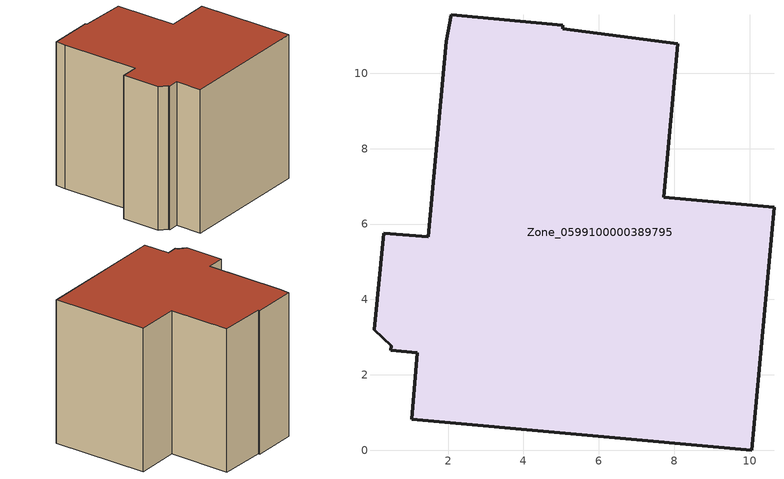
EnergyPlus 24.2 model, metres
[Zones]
Zone_0599100000389795
 floor ground (C_G): 0.29,5.76 1.47,5.66 1.95,10.85 2.08,11.55 5.05,11.28 5.04,11.18 8.09,10.79 7.71,6.71 10.65,6.44 10.06,0 1.03,0.82 1.19,2.59 0.47,2.65 0.49,2.77 0.05,3.2 z0
 wall outside (C_F): 1.03,0.82 10.06,0 10.65,6.44 7.71,6.71 8.09,10.79 5.04,11.18 5.05,11.28 2.08,11.55 1.95,10.85 1.47,5.66 0.29,5.76 0.05,3.2 0.49,2.77 0.47,2.65 1.19,2.59 1.03,0.82 z0:9.7
 roof outside (C_R): 1.47,5.66 0.29,5.76 0.05,3.2 0.49,2.77 0.47,2.65 1.19,2.59 1.03,0.82 10.06,0 10.65,6.44 7.71,6.71 8.09,10.79 5.04,11.18 5.05,11.28 2.08,11.55 1.95,10.85 z9.7
[BUILDING]
Pand.0599100000389795: North Axis=0; Terrain=City; Loads Convergence Tolerance Value=0.04; Temperature Convergence Tolerance Value=0.4; Solar Distribution=FullExterior; Maximum Number of Warmup Days=25; Minimum Number of Warmup Days=1
[Site:Location]
Rotterdam.The.Hague.AP_ZH_NLD Design_Conditions: Latitude=51.96; Longitude=4.45; Time Zone=1; Elevation=-4.5
[SITE:GROUNDTEMPERATURE:BUILDINGSURFACE]
18, 18, 18, 18, 18, 18, 18, 18, 18, 18, 18, 18
[MATERIAL] Thermal Absorptance=0.9; Solar Absorptance=0.7; Visible Absorptance=0.7
Name | Roughness | Thickness | Conductivity | Density | Specific Heat
G.TC.1992-2005 | MediumSmooth | 0.15 | 0.06 | 540 | 1210
F.TC.1992-2005 | Rough | 0.3 | 0.12 | 1920 | 840
R.TC.1992-2005 | MediumRough | 0.2 | 0.08 | 1500 | 1000
[CONSTRUCTION]
C_G: G.TC.1992-2005
C_F: F.TC.1992-2005
C_R: R.TC.1992-2005
[ZONE]
Zone_0599100000389795: Type=1; Multiplier=1; Ceiling Height=Autocalculate; Volume=Autocalculate; Floor Area=autocalculate; Part of Total Floor Area=Yes
[ZONEINFILTRATION:DESIGNFLOWRATE]
Infil_Zone_0599100000389795: Zone or ZoneList or Space or SpaceList=Zone_0599100000389795; Schedule=AlwaysOn; Design Flow Rate Calculation Method=Flow/Area; Flow Rate per Floor Area=0.0015; Constant Term Coefficient=1; Temperature Term Coefficient=0; Velocity Term Coefficient=0; Velocity Squared Term Coefficient=0
[HVACTEMPLATE:ZONE:IDEALLOADSAIRSYSTEM]
Zone_0599100000389795: Maximum Heating Supply Air Temperature=50; Minimum Cooling Supply Air Temperature=13; Maximum Heating Supply Air Humidity Ratio=0.0156; Minimum Cooling Supply Air Humidity Ratio=0.0077; Heating Limit=NoLimit; Cooling Limit=NoLimit; Dehumidification Control Type=ConstantSensibleHeatRatio; Cooling Sensible Heat Ratio=0.7; Dehumidification Setpoint=60; Humidification Control Type=None; Humidification Setpoint=30; Outdoor Air Method=None; Outdoor Air Flow Rate per Person=0.00944; Outdoor Air Flow Rate per Zone Floor Area=0; Outdoor Air Flow Rate per Zone=0; Demand Controlled Ventilation Type=None; Outdoor Air Economizer Type=NoEconomizer; Heat Recovery Type=None; Sensible Heat Recovery Effectiveness=0.7; Latent Heat Recovery Effectiveness=0.65
[ZONECONTROL:THERMOSTAT]
ThermostatControl_Zone_0599100000389795: Zone or ZoneList=Zone_0599100000389795; Control Type Schedule=DualSetpointControlType; Control 1=Thermostat_Zone_0599100000389795; Temperature Difference Between Cutout And Setpoint=0
[THERMOSTATSETPOINT:DUALSETPOINT]
Thermostat_Zone_0599100000389795: Heating Setpoint Temperature Schedule=HeatingSetpoint_Zone_0599100000389795; Cooling Setpoint Temperature Schedule=CoolingSetpoint_Zone_0599100000389795
[SCHEDULE:COMPACT]
HeatingSetpoint_Zone_0599100000389795: Through: 12/31, For: AllDays, Until: 24:00, 21
CoolingSetpoint_Zone_0599100000389795: Through: 12/31, For: AllDays, Until: 24:00, 24
DualSetpointControlType: Through: 12/31, For: AllDays, Until: 24:00, 4
AlwaysOn: Through: 12/31, For: AllDays, Until: 24:00, 1
